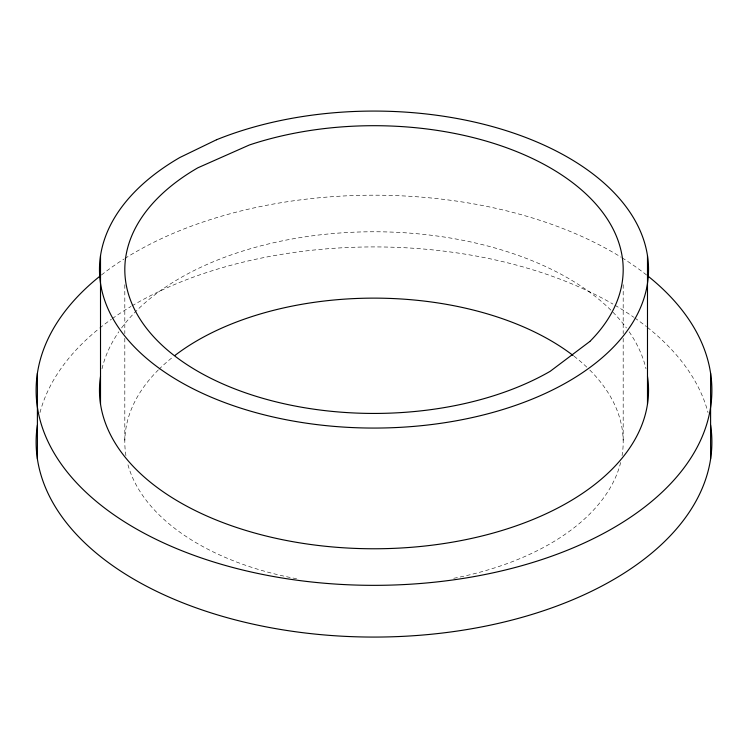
<?xml version="1.0" encoding="UTF-8"?>
<svg xmlns="http://www.w3.org/2000/svg" width="748" height="748" viewBox="0 0 748 748"><rect width="100%" height="100%" fill="white"/><g stroke="black" fill="none" stroke-linecap="round" stroke-linejoin="round"><path stroke-width="0.56" stroke-dasharray="3.74 2.81" d="M623.187 284.717L623.187 333.645M623.187 338.302L623.187 441.993M124.813 284.717L124.813 333.645M124.813 338.302L124.813 441.993M39.971 412.606A337.89 195.078 0 0 1 98.914 328.718M99.774 328.026A337.89 195.078 0 0 1 111.405 319.237M112.34 318.573A337.89 195.078 0 0 1 130.956 306.474M131.985 305.867A337.89 195.078 0 0 1 612.921 304.053M614.987 305.259A337.89 195.078 0 0 1 633.78 317.255M634.725 317.919A337.89 195.078 0 0 1 646.496 326.652M647.366 327.344A337.89 195.078 0 0 1 708.029 412.606M589.807 370.064A249.187 143.868 0 0 1 622.065 455.644M620.653 462.479A249.187 143.868 0 0 1 451.399 578.746M296.601 578.746A249.187 143.868 0 0 1 127.347 462.479M125.935 455.644A249.187 143.868 0 0 1 158.193 370.064M158.95 369.316A249.187 143.868 0 0 1 173.097 356.88M573.996 356.17A249.187 143.868 0 0 1 587.517 367.82M102.008 368.764A274.535 158.501 0 0 1 118.867 331.738M121.578 327.942A274.535 158.501 0 0 1 374 231.768A274.535 158.501 0 0 1 626.422 327.942M629.133 331.738A274.535 158.501 0 0 1 645.991 368.764M101.504 274.927A337.89 195.078 0 0 1 123.906 259.089M124.907 258.462A337.89 195.078 0 0 1 621.092 257.209M622.102 257.836A337.89 195.078 0 0 1 646.496 274.927"/><path stroke-width="1.12" d="M710.6 373.261L710.6 459.001M647.488 255.751L647.488 404.079M100.513 255.751L100.513 404.079M37.4 373.261L37.4 459.001M710.6 424.995A337.89 195.078 0 0 1 374 637.072A337.89 195.078 0 0 1 37.4 424.995M174.92 355.468A249.187 143.868 0 0 1 573.08 355.468M647.488 376.45A274.535 158.501 0 0 1 374 548.77A274.535 158.501 0 0 1 100.513 376.45M647.366 275.61A337.89 195.078 0 0 1 600.083 535.241A337.89 195.078 0 0 1 147.917 535.241A337.89 195.078 0 0 1 100.634 275.61M589.807 341.499L550.201 371.298A249.187 143.868 0 0 1 197.799 371.298A249.187 143.868 0 0 1 197.799 167.833L249.402 144.972A249.187 143.868 0 0 1 550.201 167.833A249.187 143.868 0 0 1 589.807 341.499M216.537 139.736L179.875 157.491A274.535 158.501 0 0 0 287.643 420.021A274.535 158.501 0 0 0 645.636 246.597A274.535 158.501 0 0 0 216.537 139.736"/></g></svg>
